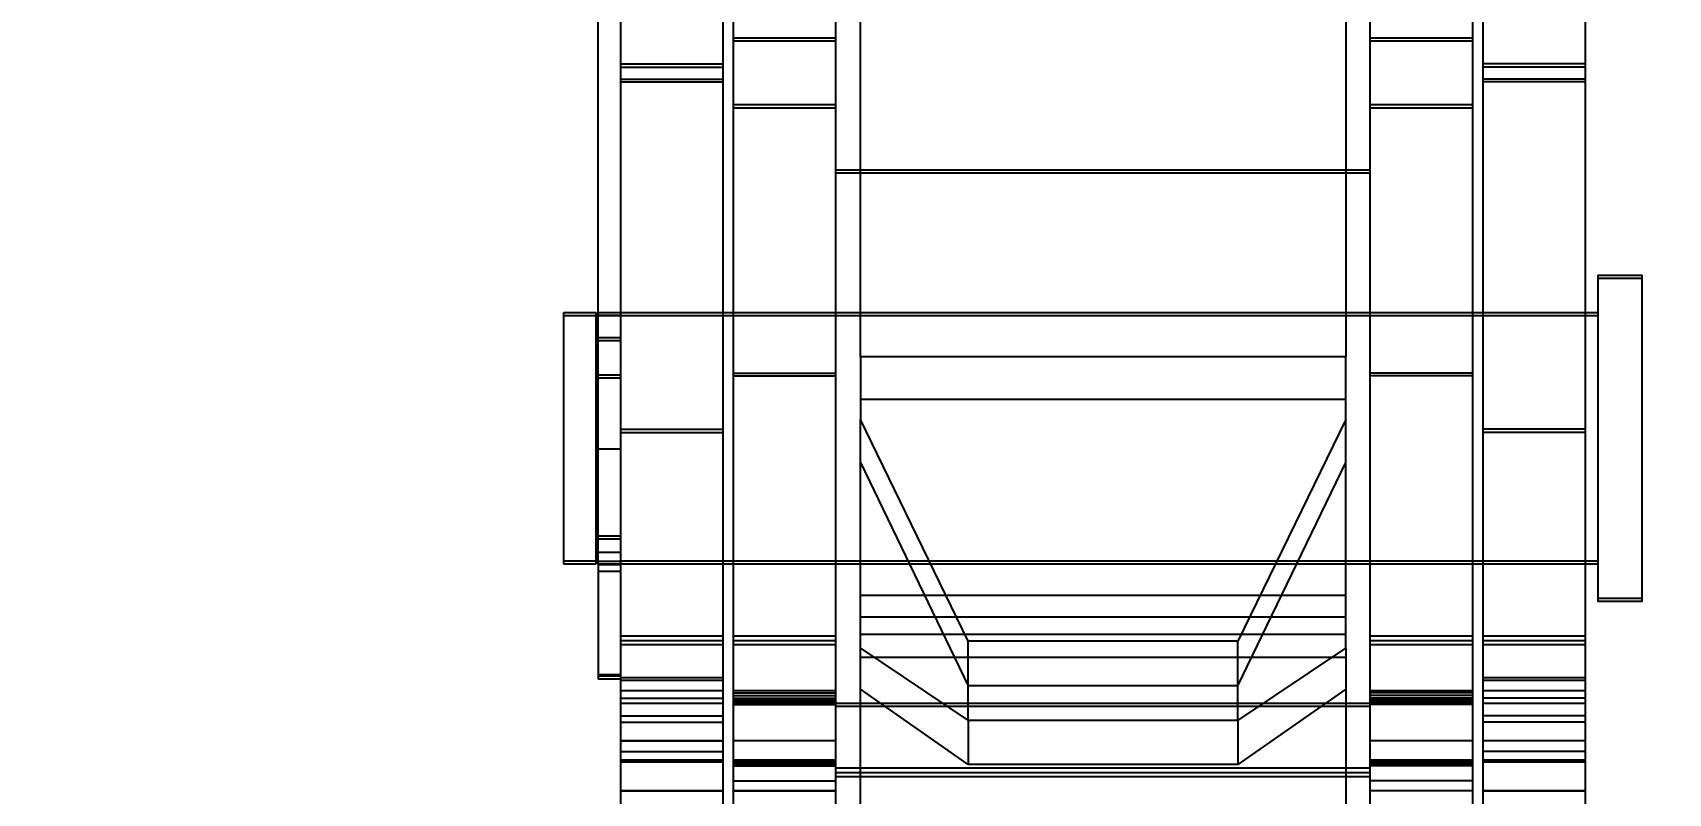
# Model space of a CAD drawing. Header units: metres. Extents: x 0 to 63075, y 0 to 44550.
# Drawn here: x 39104.87 to 39129.14, y 16384.73 to 16396.01 of the extents above; entities that cross this region are included whole.
import ezdxf

# ---------------------------------------------------------------- set-up
doc = ezdxf.new("R2010")
doc.units = ezdxf.units.M
doc.header["$LTSCALE"] = 75
doc.linetypes.add('HIDDEN2', pattern=[4.7625, 3.175, -1.5875])
doc.layers.add('SDM', color=7, linetype='Continuous')
doc.layers.add('ST1', color=7, linetype='HIDDEN2')
doc.styles.add('ROMANS', font='ROMANS.SHX')
doc.dimstyles.new('75___1-75', dxfattribs={"dimscale": 75, "dimtxt": 2.5, "dimasz": 2, "dimexe": 1.5, "dimexo": 1, "dimgap": 0.5, "dimtad": 1, "dimdec": 0, "dimzin": 12, "dimtxsty": 'ROMANS', "dimcen": 0, "dimclrd": 256, "dimclre": 256, "dimclrt": 3, "dimazin": 3, "dimtfac": 1, "dimtdec": 0, "dimtmove": 0, "dimatfit": 0, "dimfxl": 1, "dimlwd": -1, "dimlwe": -1, "dimarcsym": 0})

# ---------------------------------------------------------------- blocks, each defined once
blk = doc.blocks.new('*D36')
at = {"layer": 'Defpoints', "color": 0, "transparency": 16777216}
for p in [(35489.466, 16728.439), (39220.756, 16728.439), (39078.518, 16285.374)]:
    blk.add_point(p, dxfattribs=at)
at = {"layer": 'SDM', "transparency": 16777216}
for p, q in [((35489.466, 16878.439), (35489.466, 17585.582)), ((39145.756, 16728.439), (35376.966, 16728.439)), ((35489.466, 16285.374), (35489.466, 16728.439)), ((39003.518, 16285.374), (35376.966, 16285.374)), ((35489.466, 16135.374), (35489.466, 15985.374))]:
    blk.add_line(p, q, dxfattribs=at)
for points in [[(35464.466, 16878.439), (35514.466, 16878.439), (35489.466, 16728.439)], [(35464.466, 16135.374), (35514.466, 16135.374), (35489.466, 16285.374)]]:
    blk.add_solid(points, dxfattribs=at)
at = {"layer": 'SDM', "color": 3, "transparency": 16777216, "insert": (35358.216, 17307.01), "char_height": 187.5, "attachment_point": 5, "rotation": 90, "style": 'ROMANS'}
blk.add_mtext('443', dxfattribs=at)
blk = doc.blocks.new('A$C542b401d')
at = {"layer": 'ST1'}
for p, q in [((295.843, 1455.363), (295.843, 1466.595)), ((297.363, 1455.363), (297.363, 1466.595)), ((308.637, 1455.363), (308.637, 1466.595)), ((310.157, 1455.363), (310.157, 1466.595)), ((297.515, 1454.755), (297.515, 1461.839)), ((299.035, 1454.755), (299.035, 1461.839)), ((306.965, 1454.755), (306.965, 1461.839)), ((308.485, 1454.755), (308.485, 1461.839)), ((310.489, 1447.984), (310.489, 1458.825)), ((299.4, 1457.101), (299.4, 1451.067)), ((306.6, 1451.067), (306.6, 1457.101)), ((299.035, 1455.799), (297.515, 1455.799)), ((299.035, 1455.754), (297.515, 1455.754)), ((308.485, 1455.799), (306.965, 1455.799)), ((308.485, 1455.754), (306.965, 1455.754)), ((295.843, 1455.415), (297.363, 1455.415)), ((295.843, 1455.363), (297.363, 1455.363)), ((295.843, 1449.942), (295.843, 1455.363)), ((297.363, 1449.942), (297.363, 1455.363)), ((310.157, 1455.415), (308.637, 1455.415)), ((310.157, 1455.363), (308.637, 1455.363)), ((308.637, 1449.942), (308.637, 1455.363)), ((310.157, 1449.942), (310.157, 1455.363)), ((295.843, 1455.189), (297.363, 1455.189)), ((295.843, 1455.146), (297.363, 1455.146)), ((310.157, 1455.189), (308.637, 1455.189)), ((310.157, 1455.146), (308.637, 1455.146)), ((297.515, 1444.14), (297.515, 1454.806)), ((297.515, 1454.806), (299.035, 1454.806)), ((299.035, 1444.14), (299.035, 1454.806)), ((306.965, 1454.806), (308.485, 1454.806)), ((297.515, 1454.755), (299.035, 1454.755)), ((306.965, 1444.14), (306.965, 1454.755)), ((306.965, 1454.755), (308.485, 1454.755)), ((308.485, 1444.14), (308.485, 1454.755)), ((306.965, 1453.839), (299.035, 1453.839)), ((306.965, 1453.794), (299.035, 1453.794)), ((295, 1452.232), (295, 1452.277)), ((295.658, 1452.277), (295, 1452.277)), ((295, 1451.881), (295, 1452.232)), ((295.658, 1452.232), (295, 1452.232)), ((295.658, 1452.277), (295.658, 1452.232)), ((295.658, 1452.232), (295.658, 1451.881)), ((295, 1447.435), (295, 1451.881)), ((295.658, 1451.881), (295.658, 1447.435)), ((310.157, 1451.724), (295.658, 1451.724)), ((310.157, 1451.679), (295.658, 1451.679)), ((297.363, 1451.724), (295.843, 1451.724)), ((297.363, 1451.679), (295.843, 1451.679)), ((299.035, 1451.724), (297.515, 1451.724)), ((299.035, 1451.679), (297.515, 1451.679)), ((306.965, 1451.724), (299.035, 1451.724)), ((306.965, 1451.679), (299.035, 1451.679)), ((308.485, 1451.724), (306.965, 1451.724)), ((308.485, 1451.679), (306.965, 1451.679)), ((310.489, 1451.724), (308.637, 1451.724)), ((310.489, 1451.679), (308.637, 1451.679)), ((310.489, 1451.726), (310.157, 1451.726)), ((310.489, 1451.722), (310.157, 1451.722)), ((310.489, 1451.684), (310.157, 1451.684)), ((310.489, 1451.677), (310.157, 1451.677)), ((310.526, 1451.724), (310.526, 1451.679)), ((311, 1451.724), (310.526, 1451.724)), ((310.526, 1451.679), (310.526, 1447.989)), ((311, 1451.679), (310.526, 1451.679)), ((311, 1451.679), (311, 1451.724)), ((311, 1451.409), (311, 1451.679)), ((311, 1447.989), (311, 1451.409)), ((310.526, 1451.355), (310.157, 1451.355)), ((310.526, 1451.31), (310.157, 1451.31)), ((299.4, 1451.067), (306.6, 1451.067)), ((299.4, 1450.138), (299.4, 1451.067)), ((306.6, 1451.067), (306.6, 1450.138)), ((297.515, 1450.825), (299.035, 1450.825)), ((297.515, 1450.784), (299.035, 1450.784)), ((308.485, 1450.825), (306.965, 1450.825)), ((308.485, 1450.784), (306.965, 1450.784)), ((310.489, 1450.801), (310.157, 1450.801)), ((310.489, 1450.755), (310.157, 1450.755)), ((299.4, 1450.433), (306.6, 1450.433)), ((295.843, 1449.992), (297.363, 1449.992)), ((295.843, 1449.942), (297.363, 1449.942)), ((295.843, 1443.914), (295.843, 1449.942)), ((297.363, 1443.914), (297.363, 1449.942)), ((299.4, 1450.138), (301, 1446.845)), ((299.4, 1446.744), (299.4, 1450.138)), ((305, 1446.845), (306.6, 1450.138)), ((306.6, 1446.744), (306.6, 1450.138)), ((310.157, 1449.992), (308.637, 1449.992)), ((310.157, 1449.942), (308.637, 1449.942)), ((308.637, 1443.914), (308.637, 1449.942)), ((310.157, 1443.914), (310.157, 1449.942)), ((310.489, 1449.701), (310.157, 1449.701)), ((301, 1446.182), (299.4, 1449.496)), ((306.6, 1449.496), (305, 1446.182)), ((310.157, 1448.403), (310.526, 1448.403)), ((310.157, 1448.358), (310.526, 1448.358)), ((295.658, 1448.034), (310.157, 1448.034)), ((295.658, 1447.989), (310.157, 1447.989)), ((295.843, 1448.034), (297.363, 1448.034)), ((295.843, 1447.989), (297.363, 1447.989)), ((297.515, 1448.034), (299.035, 1448.034)), ((297.515, 1447.989), (299.035, 1447.989)), ((299.035, 1448.034), (306.965, 1448.034)), ((299.035, 1447.989), (306.965, 1447.989)), ((306.965, 1448.034), (308.485, 1448.034)), ((306.965, 1447.989), (308.485, 1447.989)), ((308.637, 1448.034), (310.157, 1448.034)), ((308.637, 1447.989), (310.489, 1447.989)), ((310.489, 1448.165), (310.157, 1448.165)), ((310.489, 1448.031), (310.157, 1448.031)), ((310.526, 1448.034), (311, 1448.034)), ((310.526, 1447.989), (311, 1447.989)), ((310.489, 1447.984), (310.157, 1447.984)), ((310.489, 1447.887), (310.157, 1447.887)), ((310.489, 1447.984), (310.489, 1446.282)), ((306.6, 1447.529), (299.4, 1447.529)), ((295, 1447.48), (295.658, 1447.48)), ((295, 1447.435), (295.658, 1447.435)), ((299.4, 1447.203), (306.6, 1447.203)), ((297.363, 1446.925), (295.843, 1446.925)), ((297.363, 1446.856), (295.843, 1446.856)), ((297.363, 1446.799), (295.843, 1446.799)), ((299.035, 1446.925), (297.515, 1446.925)), ((299.035, 1446.856), (297.515, 1446.856)), ((299.035, 1446.799), (297.515, 1446.799)), ((306.6, 1446.948), (299.4, 1446.948)), ((301, 1445.667), (301, 1446.845)), ((301, 1446.845), (305, 1446.845)), ((305, 1445.667), (305, 1446.845)), ((308.485, 1446.925), (306.965, 1446.925)), ((308.485, 1446.856), (306.965, 1446.856)), ((308.485, 1446.799), (306.965, 1446.799)), ((310.157, 1446.925), (308.637, 1446.925)), ((310.157, 1446.856), (308.637, 1446.856)), ((310.157, 1446.799), (308.637, 1446.799)), ((301, 1445.667), (299.4, 1446.744)), ((299.4, 1446.744), (299.4, 1441.742)), ((299.4, 1446.603), (306.6, 1446.603)), ((306.6, 1446.744), (305, 1445.667)), ((306.6, 1441.742), (306.6, 1446.744)), ((297.363, 1446.306), (295.843, 1446.306)), ((310.157, 1446.306), (308.637, 1446.306)), ((310.489, 1446.352), (310.157, 1446.352)), ((310.157, 1446.327), (310.489, 1446.327)), ((297.363, 1446.267), (295.843, 1446.267)), ((297.363, 1446.113), (295.843, 1446.113)), ((299.035, 1446.113), (297.515, 1446.113)), ((297.515, 1446.078), (299.035, 1446.078)), ((299.4, 1446.133), (301, 1445.014)), ((301, 1446.182), (305, 1446.182)), ((305, 1445.014), (306.6, 1446.133)), ((308.485, 1446.113), (306.965, 1446.113)), ((308.485, 1446.078), (306.965, 1446.078)), ((310.157, 1446.267), (308.637, 1446.267)), ((310.157, 1446.113), (308.637, 1446.113)), ((310.157, 1446.282), (310.489, 1446.282)), ((295.843, 1446.002), (297.363, 1446.002)), ((297.363, 1445.926), (295.843, 1445.926)), ((297.515, 1446.041), (299.035, 1446.041)), ((297.515, 1446.002), (299.035, 1446.002)), ((297.515, 1445.984), (299.035, 1445.984)), ((297.515, 1445.97), (299.035, 1445.97)), ((297.515, 1445.95), (299.035, 1445.95)), ((299.035, 1445.926), (297.515, 1445.926)), ((297.515, 1445.906), (299.035, 1445.906)), ((299.035, 1445.919), (306.965, 1445.919)), ((299.035, 1445.874), (306.965, 1445.874)), ((308.485, 1446.041), (306.965, 1446.041)), ((308.485, 1446.002), (306.965, 1446.002)), ((308.485, 1445.984), (306.965, 1445.984)), ((308.485, 1445.97), (306.965, 1445.97)), ((308.485, 1445.95), (306.965, 1445.95)), ((308.485, 1445.926), (306.965, 1445.926)), ((308.485, 1445.906), (306.965, 1445.906)), ((310.157, 1446.002), (308.637, 1446.002)), ((310.157, 1445.926), (308.637, 1445.926)), ((295.843, 1445.738), (297.363, 1445.738)), ((295.843, 1445.645), (297.363, 1445.645)), ((301, 1445.667), (305, 1445.667)), ((301, 1445.667), (301, 1445.014)), ((305, 1445.667), (305, 1445.014)), ((310.157, 1445.738), (308.637, 1445.738)), ((310.157, 1445.645), (308.637, 1445.645)), ((297.363, 1445.371), (295.843, 1445.371)), ((295.843, 1445.367), (297.363, 1445.367)), ((299.035, 1445.371), (297.515, 1445.371)), ((308.485, 1445.371), (306.965, 1445.371)), ((310.157, 1445.371), (308.637, 1445.371)), ((310.157, 1445.367), (308.637, 1445.367)), ((295.843, 1445.209), (297.363, 1445.209)), ((295.843, 1445.078), (297.363, 1445.078)), ((297.515, 1445.078), (299.035, 1445.078)), ((306.965, 1445.078), (308.485, 1445.078)), ((310.157, 1445.209), (308.637, 1445.209)), ((308.637, 1445.078), (310.157, 1445.078)), ((297.363, 1445.054), (295.843, 1445.054)), ((299.035, 1445.054), (297.515, 1445.054)), ((297.515, 1445.043), (299.035, 1445.043)), ((297.515, 1445.014), (299.035, 1445.014)), ((297.515, 1444.996), (299.035, 1444.996)), ((306.965, 1444.965), (299.035, 1444.965)), ((306.965, 1444.896), (299.035, 1444.896)), ((306.965, 1444.839), (299.035, 1444.839)), ((301, 1445.014), (305, 1445.014)), ((308.485, 1445.054), (306.965, 1445.054)), ((306.965, 1445.043), (308.485, 1445.043)), ((306.965, 1445.014), (308.485, 1445.014)), ((308.485, 1444.996), (306.965, 1444.996)), ((310.157, 1445.054), (308.637, 1445.054)), ((297.363, 1444.628), (295.843, 1444.628)), ((295.843, 1444.621), (297.363, 1444.621)), ((297.515, 1444.773), (299.035, 1444.773)), ((299.035, 1444.628), (297.515, 1444.628)), ((297.515, 1444.624), (299.035, 1444.624)), ((308.485, 1444.773), (306.965, 1444.773)), ((308.485, 1444.628), (306.965, 1444.628)), ((308.485, 1444.624), (306.965, 1444.624)), ((310.157, 1444.628), (308.637, 1444.628)), ((308.637, 1444.621), (310.157, 1444.621))]:
    blk.add_line(p, q, dxfattribs=at)

msp = doc.modelspace()

# ---------------------------------------------------------------- block references
at = {"layer": 'SDM', "xscale": -1}
msp.add_blockref('A$C542b401d', (39423.755, 14940.137), dxfattribs=at)

# ---------------------------------------------------------------- dimensions: what is measured, and where the dimension line sits
at = {"layer": 'SDM'}
dim = msp.add_linear_dim(base=(35489.466, 16728.439), p1=(39078.518, 16285.374), p2=(39220.756, 16728.439), angle=90, dimstyle='75___1-75', dxfattribs=at)
dim.commit()
dim.dimension.update_dxf_attribs({"geometry": '*D36', "text_midpoint": (35358.216, 17307.01)})

doc.saveas('drawing.dxf')
